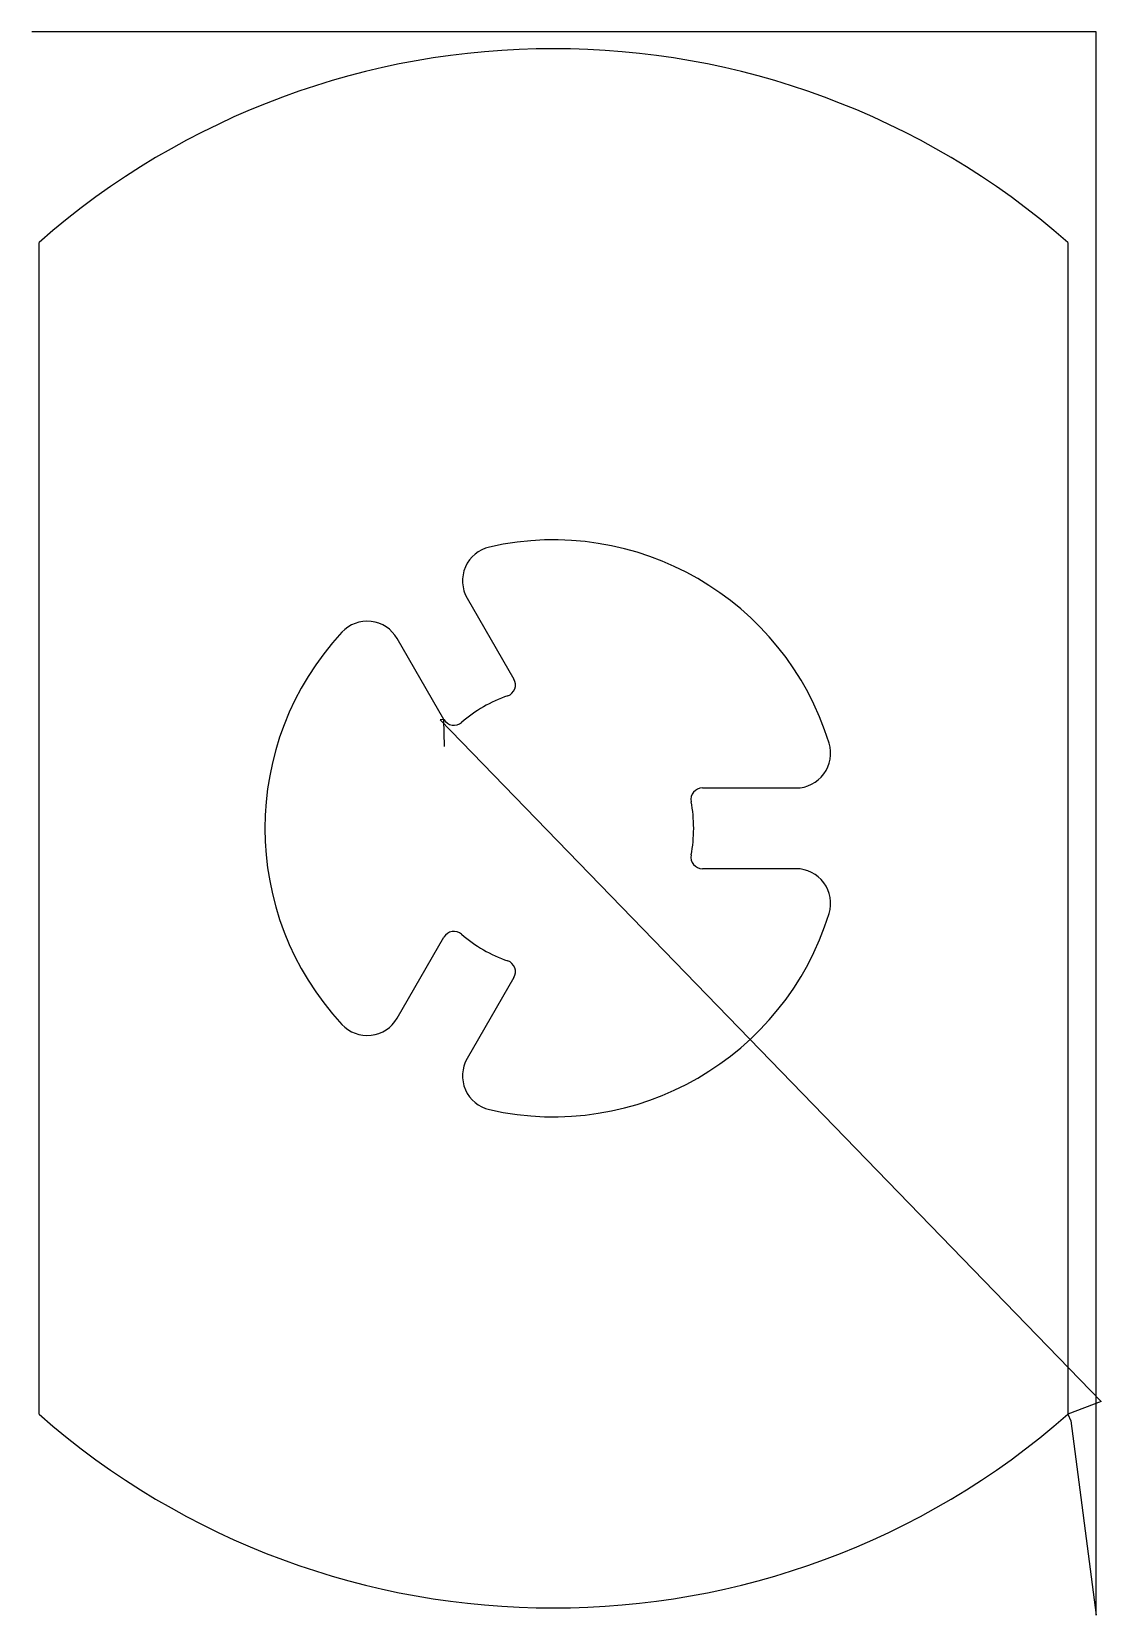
# Model space of a CAD drawing. Header units: metres. Extents: x 0 to 927, y 0 to 1373.
import ezdxf

# ---------------------------------------------------------------- set-up
doc = ezdxf.new("R2010")
doc.units = ezdxf.units.M

msp = doc.modelspace()

# ---------------------------------------------------------------- linework, layer by layer
at = {"layer": 'TOOL_0'}
for p, q in [((1.002, 1372.581), (0.002, 1372.581)), ((922.393, 1372.581), (1.002, 1372.581)), ((922.393, 0.997), (922.393, 1372.581)), ((6.349, 174.213), (6.352, 1189.976)), ((897.852, 1189.976), (897.852, 174.21)), ((377.324, 881.615), (417.862, 811.4)), ((357.238, 776.401), (316.7, 846.616)), ((357.24, 776.4), (353.994, 776.146)), ((353.994, 776.146), (926.818, 185.251)), ((357.65, 752.908), (357.238, 776.401)), ((581.204, 717.096), (662.281, 717.096)), ((662.281, 647.096), (581.204, 647.096)), ((316.7, 517.576), (357.239, 587.791)), ((417.861, 552.791), (377.323, 482.576)), ((926.818, 185.251), (897.852, 174.211)), ((897.852, 174.21), (900.382, 168.539)), ((900.382, 168.539), (922.393, -0.003)), ((922.393, -0.003), (922.393, 0.997)), ((922.393, 0.997), (922.393, -0.003)), ((922.393, -0.003), (922.393, 0.997))]:
    msp.add_line(p, q, dxfattribs=at)
for centre, radius, start, end in [((452.102, 682.093), 675.75, 48.72778, 131.27222), ((403.305, 896.615), 30, 102.814678, 209.999773), ((452.084, 682.063), 250.028, 17.190608, 102.809355), ((452.137, 682.096), 250.027, 137.190498, 222.809502), ((290.719, 831.616), 30, 29.999773, 137.184276), ((409.202, 806.4), 10, 289.038307, 30.000728), ((452.102, 682.094), 121.501, 109.040548, 130.959237), ((365.901, 781.4), 10, 209.997863, 310.957392), ((662.281, 747.096), 30, 270, 17.183468), ((581.203, 707.096), 10, 89.99427, 190.964951), ((452.102, 682.096), 121.5, 349.040486, 10.959051), ((581.204, 657.096), 10, 169.041764, 270), ((662.281, 617.096), 30, 342.812319, 90), ((452.083, 682.128), 250.027, 257.190645, 342.809173), ((365.899, 582.791), 10, 49.042608, 149.999272), ((452.101, 682.097), 121.501, 229.040407, 250.959006), ((409.2, 557.791), 10, 330.002137, 70.961693), ((290.719, 532.576), 30, 222.815724, 330.000227), ((403.304, 467.576), 30, 150.000227, 257.185322), ((452.102, 682.114), 675.765, 228.728596, 311.271101)]:
    msp.add_arc(centre, radius, start, end, dxfattribs=at)

doc.saveas('drawing.dxf')
